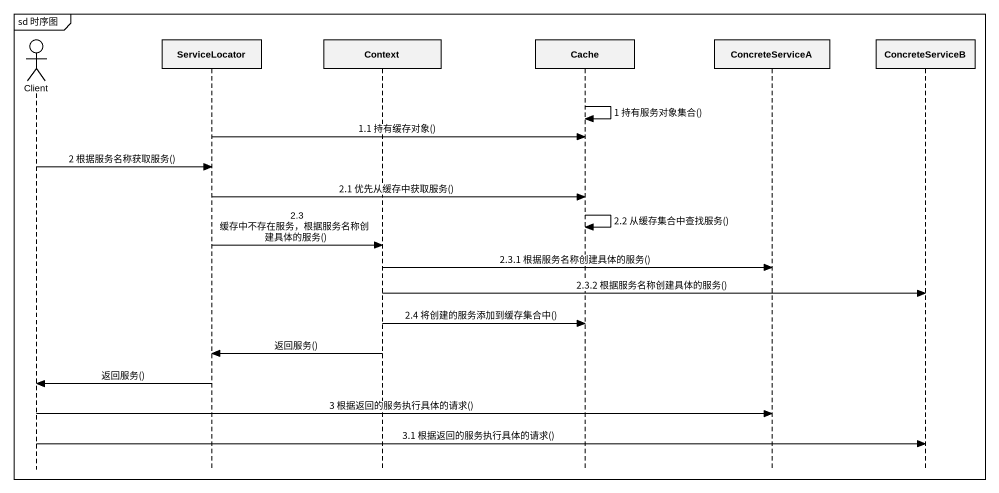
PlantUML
@startuml
mainframe sd 时序图
hide footbox
actor Client
participant ServiceLocator
participant Context
participant Cache
participant ConcreteServiceA
participant ConcreteServiceB

Cache -> Cache : 1 持有服务对象集合()
ServiceLocator -> Cache : 1.1 持有缓存对象()
Client -> ServiceLocator : 2 根据服务名称获取服务()
ServiceLocator -> Cache : 2.1 优先从缓存中获取服务()
Cache -> Cache : 2.2 从缓存集合中查找服务()
ServiceLocator -> Context : 2.3 缓存中不存在服务，根据服务名称创建具体的服务()
Context -> ConcreteServiceA : 2.3.1 根据服务名称创建具体的服务()
Context -> ConcreteServiceB : 2.3.2 根据服务名称创建具体的服务()
Context -> Cache : 2.4 将创建的服务添加到缓存集合中()
Context -> ServiceLocator : 返回服务()
ServiceLocator -> Client : 返回服务()
Client -> ConcreteServiceA : 3 根据返回的服务执行具体的请求()
Client -> ConcreteServiceB : 3.1 根据返回的服务执行具体的请求()
@enduml
